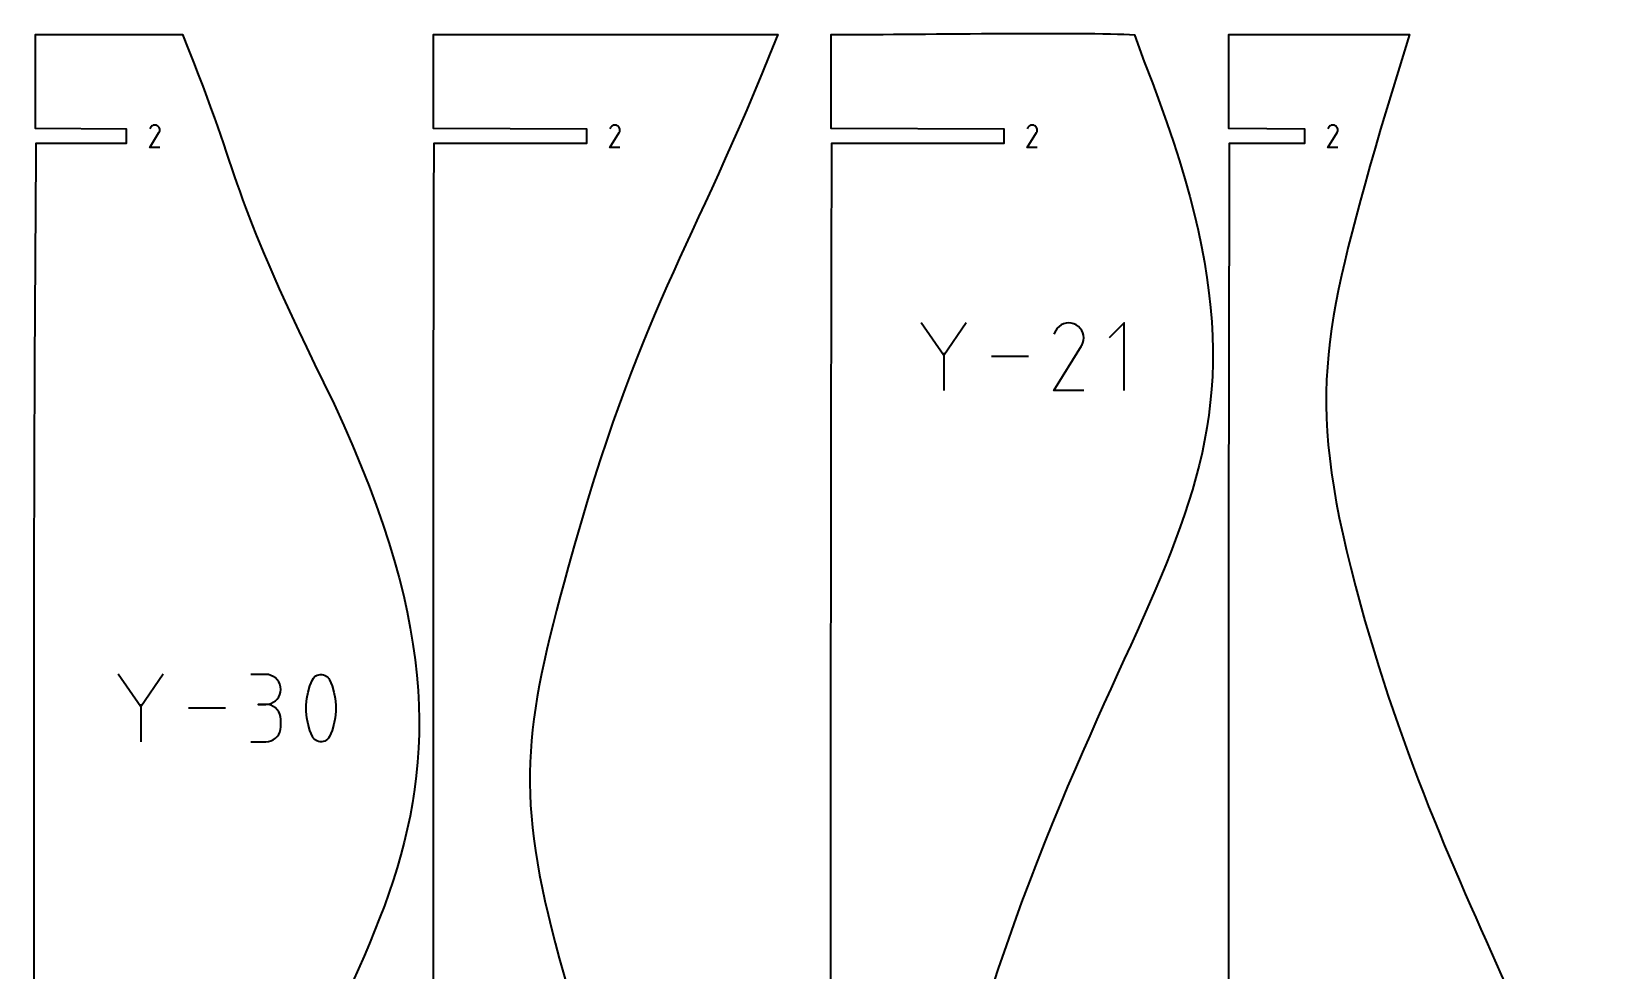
# Model space of a CAD drawing. Header units: centimetres. Extents: x -100 to 52, y -49 to 45.
# Drawn here: x -72.54 to -38.81, y 10.96 to 31.01 of the extents above; entities that cross this region are included whole.
import ezdxf

# ---------------------------------------------------------------- set-up
doc = ezdxf.new("R2010")
doc.units = ezdxf.units.CM
doc.header["$MEASUREMENT"] = 0
doc.layers.add('layer 1', color=7, linetype='Continuous')

msp = doc.modelspace()

# ---------------------------------------------------------------- linework, layer by layer
at = {"layer": 'layer 1', "color": 250, "lineweight": 35}
for points, knots in [([(-69.9425, -6.76241), (-70.58119, -2.71659), (-70.62943, -2.71584), (-69.12439, 2.51971), (-69.12439, 2.51971), (-66.55513, 11.45732), (-61.39239, 13.49036), (-66.30198, 23.51344), (-66.30198, 23.51344), (-68.41591, 27.82908), (-67.9599, 27.61302), (-69.31424, 30.9462), (-69.31424, 30.9462), (-69.31424, 30.9462), (-72.45028, 30.94617), (-72.45028, 30.94617), (-72.45028, 30.94617), (-72.45028, 30.94617), (-72.45034, 28.94051), (-72.45034, 28.94051), (-72.45034, 28.94051), (-72.45034, 28.94051), (-70.50669, 28.92551), (-70.50669, 28.92551), (-70.50669, 28.92551), (-70.50669, 28.92551), (-70.50669, 28.62551), (-70.50669, 28.62551), (-70.50669, 28.62551), (-70.50669, 28.62551), (-72.43534, 28.62551), (-72.43534, 28.62551), (-72.43534, 28.62551), (-72.5362, 16.91075), (-72.45026, 4.90458), (-72.45038, -6.84464), (-72.45038, -6.84464), (-72.45038, -6.84464), (-71.1472, -6.85964), (-71.1472, -6.85964), (-71.1472, -6.85964), (-71.1472, -6.85964), (-71.1472, -7.15964), (-71.1472, -7.15964), (-71.1472, -7.15964), (-71.1472, -7.15964), (-72.43538, -7.15964), (-72.43538, -7.15964), (-72.43538, -7.15964), (-72.43538, -7.15964), (-72.45041, -9.08049), (-72.45041, -9.08049), (-72.45041, -9.08049), (-71.44517, -9.09292), (-70.38774, -9.083), (-69.37693, -9.083), (-69.37693, -9.083), (-69.37693, -9.083), (-69.9425, -6.76241), (-69.9425, -6.76241)], [0, 0, 0, 0, 0.0625, 0.0625, 0.0625, 0.0625, 0.125, 0.125, 0.125, 0.125, 0.1875, 0.1875, 0.1875, 0.1875, 0.25, 0.25, 0.25, 0.25, 0.3125, 0.3125, 0.3125, 0.3125, 0.375, 0.375, 0.375, 0.375, 0.4375, 0.4375, 0.4375, 0.4375, 0.5, 0.5, 0.5, 0.5, 0.5625, 0.5625, 0.5625, 0.5625, 0.625, 0.625, 0.625, 0.625, 0.6875, 0.6875, 0.6875, 0.6875, 0.75, 0.75, 0.75, 0.75, 0.8125, 0.8125, 0.8125, 0.8125, 0.875, 0.875, 0.875, 0.875, 1, 1, 1, 1]), ([(-63.95774, 15.19574), (-63.95774, 15.19574), (-63.95773, -6.84463), (-63.95773, -6.84463), (-63.95773, -6.84463), (-63.95773, -6.84463), (-59.94591, -6.85963), (-59.94591, -6.85963), (-59.94591, -6.85963), (-59.94591, -6.85963), (-59.94591, -7.15963), (-59.94591, -7.15963), (-59.94591, -7.15963), (-59.94591, -7.15963), (-63.94273, -7.15963), (-63.94273, -7.15963), (-63.94273, -7.15963), (-63.94273, -7.15963), (-63.95773, -9.08039), (-63.95773, -9.08039), (-63.95773, -9.08039), (-61.48966, -9.09709), (-58.97167, -9.083), (-56.50744, -9.08299), (-56.50744, -9.08299), (-53.80141, -3.16545), (-58.91586, 2.56335), (-61.27141, 11.22172), (-61.27141, 11.22172), (-62.2241, 14.72355), (-62.03668, 16.09943), (-61.08046, 19.56854), (-61.08046, 19.56854), (-59.54655, 25.13347), (-58.46055, 26.26563), (-56.60731, 30.94624), (-56.60731, 30.94624), (-56.60731, 30.94624), (-63.95776, 30.94617), (-63.95776, 30.94617), (-63.95776, 30.94617), (-63.95776, 30.94617), (-63.95775, 28.94052), (-63.95775, 28.94052), (-63.95775, 28.94052), (-63.95775, 28.94052), (-60.68123, 28.92552), (-60.68123, 28.92552), (-60.68123, 28.92552), (-60.68123, 28.92552), (-60.68123, 28.62552), (-60.68123, 28.62552), (-60.68123, 28.62552), (-60.68123, 28.62552), (-63.94275, 28.62552), (-63.94275, 28.62552), (-63.94275, 28.62552), (-63.95648, 24.14611), (-63.95774, 19.67528), (-63.95774, 15.19574)], [0, 0, 0, 0, 0.0625, 0.0625, 0.0625, 0.0625, 0.125, 0.125, 0.125, 0.125, 0.1875, 0.1875, 0.1875, 0.1875, 0.25, 0.25, 0.25, 0.25, 0.3125, 0.3125, 0.3125, 0.3125, 0.375, 0.375, 0.375, 0.375, 0.4375, 0.4375, 0.4375, 0.4375, 0.5, 0.5, 0.5, 0.5, 0.5625, 0.5625, 0.5625, 0.5625, 0.625, 0.625, 0.625, 0.625, 0.6875, 0.6875, 0.6875, 0.6875, 0.75, 0.75, 0.75, 0.75, 0.8125, 0.8125, 0.8125, 0.8125, 0.875, 0.875, 0.875, 0.875, 1, 1, 1, 1]), ([(-53.88075, -9.08295), (-53.88075, -9.08295), (-49.11167, -9.08296), (-49.11167, -9.08296), (-49.11167, -9.08296), (-51.76056, -4.2077), (-54.37351, 2.19848), (-52.87908, 7.74094), (-52.87908, 7.74094), (-49.46086, 20.41821), (-44.94774, 20.64689), (-48.78201, 30.36614), (-48.78201, 30.36614), (-48.78201, 30.36614), (-48.98658, 30.94226), (-48.98658, 30.94226), (-48.98658, 30.94226), (-50.04113, 31.01157), (-53.83708, 30.9462), (-55.46512, 30.9462), (-55.46512, 30.9462), (-55.46512, 30.9462), (-55.46511, 28.94054), (-55.46511, 28.94054), (-55.46511, 28.94054), (-55.46511, 28.94054), (-51.77117, 28.92554), (-51.77117, 28.92554), (-51.77117, 28.92554), (-51.77117, 28.92554), (-51.77117, 28.62554), (-51.77117, 28.62554), (-51.77117, 28.62554), (-51.77117, 28.62554), (-55.45011, 28.62554), (-55.45011, 28.62554), (-55.45011, 28.62554), (-55.48634, 16.80826), (-55.46509, 4.97452), (-55.46511, -6.84461), (-55.46511, -6.84461), (-55.46511, -6.84461), (-52.76931, -6.85961), (-52.76931, -6.85961), (-52.76931, -6.85961), (-52.76931, -6.85961), (-52.76931, -7.15961), (-52.76931, -7.15961), (-52.76931, -7.15961), (-52.76931, -7.15961), (-55.45011, -7.15961), (-55.45011, -7.15961), (-55.45011, -7.15961), (-55.45011, -7.15961), (-55.46511, -9.08296), (-55.46511, -9.08296), (-55.46511, -9.08296), (-55.46511, -9.08296), (-53.88075, -9.08295), (-53.88075, -9.08295)], [0, 0, 0, 0, 0.0625, 0.0625, 0.0625, 0.0625, 0.125, 0.125, 0.125, 0.125, 0.1875, 0.1875, 0.1875, 0.1875, 0.25, 0.25, 0.25, 0.25, 0.3125, 0.3125, 0.3125, 0.3125, 0.375, 0.375, 0.375, 0.375, 0.4375, 0.4375, 0.4375, 0.4375, 0.5, 0.5, 0.5, 0.5, 0.5625, 0.5625, 0.5625, 0.5625, 0.625, 0.625, 0.625, 0.625, 0.6875, 0.6875, 0.6875, 0.6875, 0.75, 0.75, 0.75, 0.75, 0.8125, 0.8125, 0.8125, 0.8125, 0.875, 0.875, 0.875, 0.875, 1, 1, 1, 1]), ([(-46.97251, -1.87547), (-46.97251, -1.87547), (-46.97252, -6.84463), (-46.97252, -6.84463), (-46.97252, -6.84463), (-46.97252, -6.84463), (-44.53798, -6.85963), (-44.53798, -6.85963), (-44.53798, -6.85963), (-44.53798, -6.85963), (-44.53798, -7.15963), (-44.53798, -7.15963), (-44.53798, -7.15963), (-44.53798, -7.15963), (-46.95752, -7.15963), (-46.95752, -7.15963), (-46.95752, -7.15963), (-46.95752, -7.15963), (-46.97252, -9.08298), (-46.97252, -9.08298), (-46.97252, -9.08298), (-46.97252, -9.08298), (-43.03376, -9.08299), (-43.03376, -9.08299), (-43.03376, -9.08299), (-41.50969, -5.57679), (-38.80731, -0.51313), (-38.80737, 2.75149), (-38.80737, 2.75149), (-38.80747, 7.771), (-42.17195, 11.51966), (-44.16392, 18.76346), (-44.16392, 18.76346), (-45.37225, 23.15757), (-44.98415, 24.53497), (-43.73937, 28.92378), (-43.73937, 28.92378), (-43.73937, 28.92378), (-43.11611, 30.94623), (-43.11611, 30.94623), (-43.11611, 30.94623), (-43.11611, 30.94623), (-46.97253, 30.94619), (-46.97253, 30.94619), (-46.97253, 30.94619), (-46.97253, 30.94619), (-46.97252, 28.94053), (-46.97252, 28.94053), (-46.97252, 28.94053), (-46.97252, 28.94053), (-45.3558, 28.92553), (-45.3558, 28.92553), (-45.3558, 28.92553), (-45.3558, 28.92553), (-45.3558, 28.62553), (-45.3558, 28.62553), (-45.3558, 28.62553), (-45.3558, 28.62553), (-46.95752, 28.62553), (-46.95752, 28.62553), (-46.95752, 28.62553), (-46.9887, 18.46205), (-46.97251, 8.289), (-46.97251, -1.87547)], [0, 0, 0, 0, 0.05882353, 0.05882353, 0.05882353, 0.05882353, 0.11764706, 0.11764706, 0.11764706, 0.11764706, 0.17647059, 0.17647059, 0.17647059, 0.17647059, 0.23529412, 0.23529412, 0.23529412, 0.23529412, 0.29411765, 0.29411765, 0.29411765, 0.29411765, 0.35294118, 0.35294118, 0.35294118, 0.35294118, 0.41176471, 0.41176471, 0.41176471, 0.41176471, 0.47058824, 0.47058824, 0.47058824, 0.47058824, 0.52941176, 0.52941176, 0.52941176, 0.52941176, 0.58823529, 0.58823529, 0.58823529, 0.58823529, 0.64705882, 0.64705882, 0.64705882, 0.64705882, 0.70588235, 0.70588235, 0.70588235, 0.70588235, 0.76470588, 0.76470588, 0.76470588, 0.76470588, 0.82352941, 0.82352941, 0.82352941, 0.82352941, 0.88235294, 0.88235294, 0.88235294, 0.88235294, 1, 1, 1, 1]), ([(-69.80016, 28.53551), (-69.80016, 28.53551), (-70.01334, 28.53551), (-70.01334, 28.53551), (-70.01334, 28.53551), (-70.01334, 28.53551), (-69.81636, 28.85263), (-69.81636, 28.85263), (-69.81636, 28.85263), (-69.81636, 28.85263), (-69.81612, 28.85292), (-69.81612, 28.85292), (-69.81612, 28.85292), (-69.81612, 28.85292), (-69.8159, 28.85321), (-69.8159, 28.85321), (-69.8159, 28.85321), (-69.8159, 28.85321), (-69.81568, 28.85351), (-69.81568, 28.85351), (-69.81568, 28.85351), (-69.81568, 28.85351), (-69.81547, 28.85382), (-69.81547, 28.85382), (-69.81547, 28.85382), (-69.81547, 28.85382), (-69.81526, 28.85414), (-69.81526, 28.85414), (-69.81526, 28.85414), (-69.81526, 28.85414), (-69.81506, 28.85446), (-69.81506, 28.85446), (-69.81506, 28.85446), (-69.81506, 28.85446), (-69.81486, 28.85481), (-69.81486, 28.85481), (-69.81486, 28.85481), (-69.81486, 28.85481), (-69.81466, 28.85517), (-69.81466, 28.85517), (-69.81466, 28.85517), (-69.81466, 28.85517), (-69.81446, 28.85555), (-69.81446, 28.85555), (-69.81446, 28.85555), (-69.81446, 28.85555), (-69.80633, 28.87301), (-69.80633, 28.87301), (-69.80633, 28.87301), (-69.80633, 28.87301), (-69.80158, 28.89111), (-69.80158, 28.89111), (-69.80158, 28.89111), (-69.80158, 28.89111), (-69.80009, 28.90945), (-69.80009, 28.90945), (-69.80009, 28.90945), (-69.80009, 28.90945), (-69.80175, 28.9276), (-69.80175, 28.9276), (-69.80175, 28.9276), (-69.80175, 28.9276), (-69.80645, 28.94516), (-69.80645, 28.94516), (-69.80645, 28.94516), (-69.80645, 28.94516), (-69.81406, 28.96173), (-69.81406, 28.96173), (-69.81406, 28.96173), (-69.81406, 28.96173), (-69.82447, 28.97689), (-69.82447, 28.97689), (-69.82447, 28.97689), (-69.82447, 28.97689), (-69.83757, 28.99024), (-69.83757, 28.99024), (-69.83757, 28.99024), (-69.83757, 28.99024), (-69.85323, 29.00136), (-69.85323, 29.00136), (-69.85323, 29.00136), (-69.85323, 29.00136), (-69.87074, 29.00938), (-69.87074, 29.00938), (-69.87074, 29.00938), (-69.87074, 29.00938), (-69.88887, 29.01406), (-69.88887, 29.01406), (-69.88887, 29.01406), (-69.88887, 29.01406), (-69.90722, 29.0155), (-69.90722, 29.0155), (-69.90722, 29.0155), (-69.90722, 29.0155), (-69.92537, 29.01382), (-69.92537, 29.01382), (-69.92537, 29.01382), (-69.92537, 29.01382), (-69.94292, 29.00911), (-69.94292, 29.00911), (-69.94292, 29.00911), (-69.94292, 29.00911), (-69.95947, 29.00148), (-69.95947, 29.00148), (-69.95947, 29.00148), (-69.95947, 29.00148), (-69.97461, 28.99104), (-69.97461, 28.99104), (-69.97461, 28.99104), (-69.97461, 28.99104), (-69.98794, 28.97789), (-69.98794, 28.97789), (-69.98794, 28.97789), (-69.98794, 28.97789), (-69.99904, 28.96214), (-69.99904, 28.96214), (-69.99904, 28.96214), (-69.99904, 28.96214), (-70.01304, 28.93529), (-70.01304, 28.93529)], [0, 0, 0, 0, 0.03225806, 0.03225806, 0.03225806, 0.03225806, 0.06451613, 0.06451613, 0.06451613, 0.06451613, 0.09677419, 0.09677419, 0.09677419, 0.09677419, 0.12903226, 0.12903226, 0.12903226, 0.12903226, 0.16129032, 0.16129032, 0.16129032, 0.16129032, 0.19354839, 0.19354839, 0.19354839, 0.19354839, 0.22580645, 0.22580645, 0.22580645, 0.22580645, 0.25806452, 0.25806452, 0.25806452, 0.25806452, 0.29032258, 0.29032258, 0.29032258, 0.29032258, 0.32258065, 0.32258065, 0.32258065, 0.32258065, 0.35483871, 0.35483871, 0.35483871, 0.35483871, 0.38709677, 0.38709677, 0.38709677, 0.38709677, 0.41935484, 0.41935484, 0.41935484, 0.41935484, 0.4516129, 0.4516129, 0.4516129, 0.4516129, 0.48387097, 0.48387097, 0.48387097, 0.48387097, 0.51612903, 0.51612903, 0.51612903, 0.51612903, 0.5483871, 0.5483871, 0.5483871, 0.5483871, 0.58064516, 0.58064516, 0.58064516, 0.58064516, 0.61290323, 0.61290323, 0.61290323, 0.61290323, 0.64516129, 0.64516129, 0.64516129, 0.64516129, 0.67741935, 0.67741935, 0.67741935, 0.67741935, 0.70967742, 0.70967742, 0.70967742, 0.70967742, 0.74193548, 0.74193548, 0.74193548, 0.74193548, 0.77419355, 0.77419355, 0.77419355, 0.77419355, 0.80645161, 0.80645161, 0.80645161, 0.80645161, 0.83870968, 0.83870968, 0.83870968, 0.83870968, 0.87096774, 0.87096774, 0.87096774, 0.87096774, 0.90322581, 0.90322581, 0.90322581, 0.90322581, 0.93548387, 0.93548387, 0.93548387, 0.93548387, 1, 1, 1, 1]), ([(-59.9747, 28.53552), (-59.9747, 28.53552), (-60.18788, 28.53552), (-60.18788, 28.53552), (-60.18788, 28.53552), (-60.18788, 28.53552), (-59.9909, 28.85264), (-59.9909, 28.85264), (-59.9909, 28.85264), (-59.9909, 28.85264), (-59.99066, 28.85293), (-59.99066, 28.85293), (-59.99066, 28.85293), (-59.99066, 28.85293), (-59.99044, 28.85323), (-59.99044, 28.85323), (-59.99044, 28.85323), (-59.99044, 28.85323), (-59.99022, 28.85352), (-59.99022, 28.85352), (-59.99022, 28.85352), (-59.99022, 28.85352), (-59.99001, 28.85383), (-59.99001, 28.85383), (-59.99001, 28.85383), (-59.99001, 28.85383), (-59.9898, 28.85415), (-59.9898, 28.85415), (-59.9898, 28.85415), (-59.9898, 28.85415), (-59.9896, 28.85448), (-59.9896, 28.85448), (-59.9896, 28.85448), (-59.9896, 28.85448), (-59.9894, 28.85482), (-59.9894, 28.85482), (-59.9894, 28.85482), (-59.9894, 28.85482), (-59.9892, 28.85518), (-59.9892, 28.85518), (-59.9892, 28.85518), (-59.9892, 28.85518), (-59.989, 28.85556), (-59.989, 28.85556), (-59.989, 28.85556), (-59.989, 28.85556), (-59.98087, 28.87302), (-59.98087, 28.87302), (-59.98087, 28.87302), (-59.98087, 28.87302), (-59.97612, 28.89113), (-59.97612, 28.89113), (-59.97612, 28.89113), (-59.97612, 28.89113), (-59.97463, 28.90946), (-59.97463, 28.90946), (-59.97463, 28.90946), (-59.97463, 28.90946), (-59.9763, 28.92761), (-59.9763, 28.92761), (-59.9763, 28.92761), (-59.9763, 28.92761), (-59.98099, 28.94518), (-59.98099, 28.94518), (-59.98099, 28.94518), (-59.98099, 28.94518), (-59.9886, 28.96174), (-59.9886, 28.96174), (-59.9886, 28.96174), (-59.9886, 28.96174), (-59.99902, 28.9769), (-59.99902, 28.9769), (-59.99902, 28.9769), (-59.99902, 28.9769), (-60.01211, 28.99025), (-60.01211, 28.99025), (-60.01211, 28.99025), (-60.01211, 28.99025), (-60.02777, 29.00137), (-60.02777, 29.00137), (-60.02777, 29.00137), (-60.02777, 29.00137), (-60.04529, 29.00939), (-60.04529, 29.00939), (-60.04529, 29.00939), (-60.04529, 29.00939), (-60.06342, 29.01407), (-60.06342, 29.01407), (-60.06342, 29.01407), (-60.06342, 29.01407), (-60.08176, 29.01551), (-60.08176, 29.01551), (-60.08176, 29.01551), (-60.08176, 29.01551), (-60.09991, 29.01383), (-60.09991, 29.01383), (-60.09991, 29.01383), (-60.09991, 29.01383), (-60.11746, 29.00912), (-60.11746, 29.00912), (-60.11746, 29.00912), (-60.11746, 29.00912), (-60.13401, 29.00149), (-60.13401, 29.00149), (-60.13401, 29.00149), (-60.13401, 29.00149), (-60.14915, 28.99105), (-60.14915, 28.99105), (-60.14915, 28.99105), (-60.14915, 28.99105), (-60.16248, 28.9779), (-60.16248, 28.9779), (-60.16248, 28.9779), (-60.16248, 28.9779), (-60.17359, 28.96215), (-60.17359, 28.96215), (-60.17359, 28.96215), (-60.17359, 28.96215), (-60.18758, 28.9353), (-60.18758, 28.9353)], [0, 0, 0, 0, 0.03225806, 0.03225806, 0.03225806, 0.03225806, 0.06451613, 0.06451613, 0.06451613, 0.06451613, 0.09677419, 0.09677419, 0.09677419, 0.09677419, 0.12903226, 0.12903226, 0.12903226, 0.12903226, 0.16129032, 0.16129032, 0.16129032, 0.16129032, 0.19354839, 0.19354839, 0.19354839, 0.19354839, 0.22580645, 0.22580645, 0.22580645, 0.22580645, 0.25806452, 0.25806452, 0.25806452, 0.25806452, 0.29032258, 0.29032258, 0.29032258, 0.29032258, 0.32258065, 0.32258065, 0.32258065, 0.32258065, 0.35483871, 0.35483871, 0.35483871, 0.35483871, 0.38709677, 0.38709677, 0.38709677, 0.38709677, 0.41935484, 0.41935484, 0.41935484, 0.41935484, 0.4516129, 0.4516129, 0.4516129, 0.4516129, 0.48387097, 0.48387097, 0.48387097, 0.48387097, 0.51612903, 0.51612903, 0.51612903, 0.51612903, 0.5483871, 0.5483871, 0.5483871, 0.5483871, 0.58064516, 0.58064516, 0.58064516, 0.58064516, 0.61290323, 0.61290323, 0.61290323, 0.61290323, 0.64516129, 0.64516129, 0.64516129, 0.64516129, 0.67741935, 0.67741935, 0.67741935, 0.67741935, 0.70967742, 0.70967742, 0.70967742, 0.70967742, 0.74193548, 0.74193548, 0.74193548, 0.74193548, 0.77419355, 0.77419355, 0.77419355, 0.77419355, 0.80645161, 0.80645161, 0.80645161, 0.80645161, 0.83870968, 0.83870968, 0.83870968, 0.83870968, 0.87096774, 0.87096774, 0.87096774, 0.87096774, 0.90322581, 0.90322581, 0.90322581, 0.90322581, 0.93548387, 0.93548387, 0.93548387, 0.93548387, 1, 1, 1, 1]), ([(-51.06464, 28.53554), (-51.06464, 28.53554), (-51.27782, 28.53554), (-51.27782, 28.53554), (-51.27782, 28.53554), (-51.27782, 28.53554), (-51.08084, 28.85266), (-51.08084, 28.85266), (-51.08084, 28.85266), (-51.08084, 28.85266), (-51.0806, 28.85295), (-51.0806, 28.85295), (-51.0806, 28.85295), (-51.0806, 28.85295), (-51.08038, 28.85325), (-51.08038, 28.85325), (-51.08038, 28.85325), (-51.08038, 28.85325), (-51.08016, 28.85355), (-51.08016, 28.85355), (-51.08016, 28.85355), (-51.08016, 28.85355), (-51.07995, 28.85385), (-51.07995, 28.85385), (-51.07995, 28.85385), (-51.07995, 28.85385), (-51.07974, 28.85417), (-51.07974, 28.85417), (-51.07974, 28.85417), (-51.07974, 28.85417), (-51.07954, 28.8545), (-51.07954, 28.8545), (-51.07954, 28.8545), (-51.07954, 28.8545), (-51.07934, 28.85484), (-51.07934, 28.85484), (-51.07934, 28.85484), (-51.07934, 28.85484), (-51.07914, 28.8552), (-51.07914, 28.8552), (-51.07914, 28.8552), (-51.07914, 28.8552), (-51.07894, 28.85558), (-51.07894, 28.85558), (-51.07894, 28.85558), (-51.07894, 28.85558), (-51.07081, 28.87304), (-51.07081, 28.87304), (-51.07081, 28.87304), (-51.07081, 28.87304), (-51.06606, 28.89115), (-51.06606, 28.89115), (-51.06606, 28.89115), (-51.06606, 28.89115), (-51.06457, 28.90948), (-51.06457, 28.90948), (-51.06457, 28.90948), (-51.06457, 28.90948), (-51.06623, 28.92763), (-51.06623, 28.92763), (-51.06623, 28.92763), (-51.06623, 28.92763), (-51.07093, 28.9452), (-51.07093, 28.9452), (-51.07093, 28.9452), (-51.07093, 28.9452), (-51.07854, 28.96176), (-51.07854, 28.96176), (-51.07854, 28.96176), (-51.07854, 28.96176), (-51.08895, 28.97693), (-51.08895, 28.97693), (-51.08895, 28.97693), (-51.08895, 28.97693), (-51.10205, 28.99027), (-51.10205, 28.99027), (-51.10205, 28.99027), (-51.10205, 28.99027), (-51.11771, 29.00139), (-51.11771, 29.00139), (-51.11771, 29.00139), (-51.11771, 29.00139), (-51.13522, 29.00941), (-51.13522, 29.00941), (-51.13522, 29.00941), (-51.13522, 29.00941), (-51.15335, 29.01409), (-51.15335, 29.01409), (-51.15335, 29.01409), (-51.15335, 29.01409), (-51.1717, 29.01553), (-51.1717, 29.01553), (-51.1717, 29.01553), (-51.1717, 29.01553), (-51.18985, 29.01385), (-51.18985, 29.01385), (-51.18985, 29.01385), (-51.18985, 29.01385), (-51.2074, 29.00914), (-51.2074, 29.00914), (-51.2074, 29.00914), (-51.2074, 29.00914), (-51.22395, 29.00151), (-51.22395, 29.00151), (-51.22395, 29.00151), (-51.22395, 29.00151), (-51.23909, 28.99107), (-51.23909, 28.99107), (-51.23909, 28.99107), (-51.23909, 28.99107), (-51.25242, 28.97792), (-51.25242, 28.97792), (-51.25242, 28.97792), (-51.25242, 28.97792), (-51.26352, 28.96217), (-51.26352, 28.96217), (-51.26352, 28.96217), (-51.26352, 28.96217), (-51.27752, 28.93532), (-51.27752, 28.93532)], [0, 0, 0, 0, 0.03225806, 0.03225806, 0.03225806, 0.03225806, 0.06451613, 0.06451613, 0.06451613, 0.06451613, 0.09677419, 0.09677419, 0.09677419, 0.09677419, 0.12903226, 0.12903226, 0.12903226, 0.12903226, 0.16129032, 0.16129032, 0.16129032, 0.16129032, 0.19354839, 0.19354839, 0.19354839, 0.19354839, 0.22580645, 0.22580645, 0.22580645, 0.22580645, 0.25806452, 0.25806452, 0.25806452, 0.25806452, 0.29032258, 0.29032258, 0.29032258, 0.29032258, 0.32258065, 0.32258065, 0.32258065, 0.32258065, 0.35483871, 0.35483871, 0.35483871, 0.35483871, 0.38709677, 0.38709677, 0.38709677, 0.38709677, 0.41935484, 0.41935484, 0.41935484, 0.41935484, 0.4516129, 0.4516129, 0.4516129, 0.4516129, 0.48387097, 0.48387097, 0.48387097, 0.48387097, 0.51612903, 0.51612903, 0.51612903, 0.51612903, 0.5483871, 0.5483871, 0.5483871, 0.5483871, 0.58064516, 0.58064516, 0.58064516, 0.58064516, 0.61290323, 0.61290323, 0.61290323, 0.61290323, 0.64516129, 0.64516129, 0.64516129, 0.64516129, 0.67741935, 0.67741935, 0.67741935, 0.67741935, 0.70967742, 0.70967742, 0.70967742, 0.70967742, 0.74193548, 0.74193548, 0.74193548, 0.74193548, 0.77419355, 0.77419355, 0.77419355, 0.77419355, 0.80645161, 0.80645161, 0.80645161, 0.80645161, 0.83870968, 0.83870968, 0.83870968, 0.83870968, 0.87096774, 0.87096774, 0.87096774, 0.87096774, 0.90322581, 0.90322581, 0.90322581, 0.90322581, 0.93548387, 0.93548387, 0.93548387, 0.93548387, 1, 1, 1, 1]), ([(-44.64927, 28.53553), (-44.64927, 28.53553), (-44.86245, 28.53553), (-44.86245, 28.53553), (-44.86245, 28.53553), (-44.86245, 28.53553), (-44.66546, 28.85265), (-44.66546, 28.85265), (-44.66546, 28.85265), (-44.66546, 28.85265), (-44.66523, 28.85294), (-44.66523, 28.85294), (-44.66523, 28.85294), (-44.66523, 28.85294), (-44.665, 28.85323), (-44.665, 28.85323), (-44.665, 28.85323), (-44.665, 28.85323), (-44.66478, 28.85353), (-44.66478, 28.85353), (-44.66478, 28.85353), (-44.66478, 28.85353), (-44.66457, 28.85384), (-44.66457, 28.85384), (-44.66457, 28.85384), (-44.66457, 28.85384), (-44.66437, 28.85415), (-44.66437, 28.85415), (-44.66437, 28.85415), (-44.66437, 28.85415), (-44.66417, 28.85448), (-44.66417, 28.85448), (-44.66417, 28.85448), (-44.66417, 28.85448), (-44.66397, 28.85482), (-44.66397, 28.85482), (-44.66397, 28.85482), (-44.66397, 28.85482), (-44.66377, 28.85518), (-44.66377, 28.85518), (-44.66377, 28.85518), (-44.66377, 28.85518), (-44.66357, 28.85557), (-44.66357, 28.85557), (-44.66357, 28.85557), (-44.66357, 28.85557), (-44.65543, 28.87303), (-44.65543, 28.87303), (-44.65543, 28.87303), (-44.65543, 28.87303), (-44.65068, 28.89113), (-44.65068, 28.89113), (-44.65068, 28.89113), (-44.65068, 28.89113), (-44.6492, 28.90946), (-44.6492, 28.90946), (-44.6492, 28.90946), (-44.6492, 28.90946), (-44.65086, 28.92762), (-44.65086, 28.92762), (-44.65086, 28.92762), (-44.65086, 28.92762), (-44.65556, 28.94518), (-44.65556, 28.94518), (-44.65556, 28.94518), (-44.65556, 28.94518), (-44.66317, 28.96175), (-44.66317, 28.96175), (-44.66317, 28.96175), (-44.66317, 28.96175), (-44.67358, 28.97691), (-44.67358, 28.97691), (-44.67358, 28.97691), (-44.67358, 28.97691), (-44.68668, 28.99026), (-44.68668, 28.99026), (-44.68668, 28.99026), (-44.68668, 28.99026), (-44.70234, 29.00138), (-44.70234, 29.00138), (-44.70234, 29.00138), (-44.70234, 29.00138), (-44.71985, 29.0094), (-44.71985, 29.0094), (-44.71985, 29.0094), (-44.71985, 29.0094), (-44.73798, 29.01407), (-44.73798, 29.01407), (-44.73798, 29.01407), (-44.73798, 29.01407), (-44.75632, 29.01552), (-44.75632, 29.01552), (-44.75632, 29.01552), (-44.75632, 29.01552), (-44.77447, 29.01383), (-44.77447, 29.01383), (-44.77447, 29.01383), (-44.77447, 29.01383), (-44.79203, 29.00912), (-44.79203, 29.00912), (-44.79203, 29.00912), (-44.79203, 29.00912), (-44.80857, 29.0015), (-44.80857, 29.0015), (-44.80857, 29.0015), (-44.80857, 29.0015), (-44.82372, 28.99106), (-44.82372, 28.99106), (-44.82372, 28.99106), (-44.82372, 28.99106), (-44.83704, 28.97791), (-44.83704, 28.97791), (-44.83704, 28.97791), (-44.83704, 28.97791), (-44.84815, 28.96216), (-44.84815, 28.96216), (-44.84815, 28.96216), (-44.84815, 28.96216), (-44.86215, 28.9353), (-44.86215, 28.9353)], [0, 0, 0, 0, 0.03225806, 0.03225806, 0.03225806, 0.03225806, 0.06451613, 0.06451613, 0.06451613, 0.06451613, 0.09677419, 0.09677419, 0.09677419, 0.09677419, 0.12903226, 0.12903226, 0.12903226, 0.12903226, 0.16129032, 0.16129032, 0.16129032, 0.16129032, 0.19354839, 0.19354839, 0.19354839, 0.19354839, 0.22580645, 0.22580645, 0.22580645, 0.22580645, 0.25806452, 0.25806452, 0.25806452, 0.25806452, 0.29032258, 0.29032258, 0.29032258, 0.29032258, 0.32258065, 0.32258065, 0.32258065, 0.32258065, 0.35483871, 0.35483871, 0.35483871, 0.35483871, 0.38709677, 0.38709677, 0.38709677, 0.38709677, 0.41935484, 0.41935484, 0.41935484, 0.41935484, 0.4516129, 0.4516129, 0.4516129, 0.4516129, 0.48387097, 0.48387097, 0.48387097, 0.48387097, 0.51612903, 0.51612903, 0.51612903, 0.51612903, 0.5483871, 0.5483871, 0.5483871, 0.5483871, 0.58064516, 0.58064516, 0.58064516, 0.58064516, 0.61290323, 0.61290323, 0.61290323, 0.61290323, 0.64516129, 0.64516129, 0.64516129, 0.64516129, 0.67741935, 0.67741935, 0.67741935, 0.67741935, 0.70967742, 0.70967742, 0.70967742, 0.70967742, 0.74193548, 0.74193548, 0.74193548, 0.74193548, 0.77419355, 0.77419355, 0.77419355, 0.77419355, 0.80645161, 0.80645161, 0.80645161, 0.80645161, 0.83870968, 0.83870968, 0.83870968, 0.83870968, 0.87096774, 0.87096774, 0.87096774, 0.87096774, 0.90322581, 0.90322581, 0.90322581, 0.90322581, 0.93548387, 0.93548387, 0.93548387, 0.93548387, 1, 1, 1, 1]), ([(-52.58231, 24.78818), (-52.58231, 24.78818), (-53.06295, 24.09298), (-53.06295, 24.09298), (-53.06295, 24.09298), (-53.06295, 24.09298), (-53.54368, 24.78818), (-53.54368, 24.78818)], [0, 0, 0, 0, 0.33333333, 0.33333333, 0.33333333, 0.33333333, 1, 1, 1, 1]), ([(-50.07317, 23.34693), (-50.07317, 23.34693), (-50.71324, 23.34693), (-50.71324, 23.34693), (-50.71324, 23.34693), (-50.71324, 23.34693), (-50.1218, 24.29908), (-50.1218, 24.29908), (-50.1218, 24.29908), (-50.1218, 24.29908), (-50.12109, 24.29996), (-50.12109, 24.29996), (-50.12109, 24.29996), (-50.12109, 24.29996), (-50.12041, 24.30084), (-50.12041, 24.30084), (-50.12041, 24.30084), (-50.12041, 24.30084), (-50.11976, 24.30173), (-50.11976, 24.30173), (-50.11976, 24.30173), (-50.11976, 24.30173), (-50.11912, 24.30265), (-50.11912, 24.30265), (-50.11912, 24.30265), (-50.11912, 24.30265), (-50.11851, 24.3036), (-50.11851, 24.3036), (-50.11851, 24.3036), (-50.11851, 24.3036), (-50.1179, 24.30459), (-50.1179, 24.30459), (-50.1179, 24.30459), (-50.1179, 24.30459), (-50.1173, 24.30562), (-50.1173, 24.30562), (-50.1173, 24.30562), (-50.1173, 24.30562), (-50.1167, 24.3067), (-50.1167, 24.3067), (-50.1167, 24.3067), (-50.1167, 24.3067), (-50.1161, 24.30785), (-50.1161, 24.30785), (-50.1161, 24.30785), (-50.1161, 24.30785), (-50.09168, 24.36028), (-50.09168, 24.36028), (-50.09168, 24.36028), (-50.09168, 24.36028), (-50.07742, 24.41463), (-50.07742, 24.41463), (-50.07742, 24.41463), (-50.07742, 24.41463), (-50.07295, 24.46967), (-50.07295, 24.46967), (-50.07295, 24.46967), (-50.07295, 24.46967), (-50.07795, 24.52418), (-50.07795, 24.52418), (-50.07795, 24.52418), (-50.07795, 24.52418), (-50.09205, 24.57692), (-50.09205, 24.57692), (-50.09205, 24.57692), (-50.09205, 24.57692), (-50.1149, 24.62666), (-50.1149, 24.62666), (-50.1149, 24.62666), (-50.1149, 24.62666), (-50.14617, 24.67218), (-50.14617, 24.67218), (-50.14617, 24.67218), (-50.14617, 24.67218), (-50.18549, 24.71225), (-50.18549, 24.71225), (-50.18549, 24.71225), (-50.18549, 24.71225), (-50.23251, 24.74565), (-50.23251, 24.74565), (-50.23251, 24.74565), (-50.23251, 24.74565), (-50.28509, 24.76972), (-50.28509, 24.76972), (-50.28509, 24.76972), (-50.28509, 24.76972), (-50.33953, 24.78377), (-50.33953, 24.78377), (-50.33953, 24.78377), (-50.33953, 24.78377), (-50.3946, 24.7881), (-50.3946, 24.7881), (-50.3946, 24.7881), (-50.3946, 24.7881), (-50.4491, 24.78304), (-50.4491, 24.78304), (-50.4491, 24.78304), (-50.4491, 24.78304), (-50.5018, 24.7689), (-50.5018, 24.7689), (-50.5018, 24.7689), (-50.5018, 24.7689), (-50.55149, 24.746), (-50.55149, 24.746), (-50.55149, 24.746), (-50.55149, 24.746), (-50.59695, 24.71465), (-50.59695, 24.71465), (-50.59695, 24.71465), (-50.59695, 24.71465), (-50.63696, 24.67517), (-50.63696, 24.67517), (-50.63696, 24.67517), (-50.63696, 24.67517), (-50.67031, 24.62788), (-50.67031, 24.62788), (-50.67031, 24.62788), (-50.67031, 24.62788), (-50.71234, 24.54726), (-50.71234, 24.54726)], [0, 0, 0, 0, 0.03225806, 0.03225806, 0.03225806, 0.03225806, 0.06451613, 0.06451613, 0.06451613, 0.06451613, 0.09677419, 0.09677419, 0.09677419, 0.09677419, 0.12903226, 0.12903226, 0.12903226, 0.12903226, 0.16129032, 0.16129032, 0.16129032, 0.16129032, 0.19354839, 0.19354839, 0.19354839, 0.19354839, 0.22580645, 0.22580645, 0.22580645, 0.22580645, 0.25806452, 0.25806452, 0.25806452, 0.25806452, 0.29032258, 0.29032258, 0.29032258, 0.29032258, 0.32258065, 0.32258065, 0.32258065, 0.32258065, 0.35483871, 0.35483871, 0.35483871, 0.35483871, 0.38709677, 0.38709677, 0.38709677, 0.38709677, 0.41935484, 0.41935484, 0.41935484, 0.41935484, 0.4516129, 0.4516129, 0.4516129, 0.4516129, 0.48387097, 0.48387097, 0.48387097, 0.48387097, 0.51612903, 0.51612903, 0.51612903, 0.51612903, 0.5483871, 0.5483871, 0.5483871, 0.5483871, 0.58064516, 0.58064516, 0.58064516, 0.58064516, 0.61290323, 0.61290323, 0.61290323, 0.61290323, 0.64516129, 0.64516129, 0.64516129, 0.64516129, 0.67741935, 0.67741935, 0.67741935, 0.67741935, 0.70967742, 0.70967742, 0.70967742, 0.70967742, 0.74193548, 0.74193548, 0.74193548, 0.74193548, 0.77419355, 0.77419355, 0.77419355, 0.77419355, 0.80645161, 0.80645161, 0.80645161, 0.80645161, 0.83870968, 0.83870968, 0.83870968, 0.83870968, 0.87096774, 0.87096774, 0.87096774, 0.87096774, 0.90322581, 0.90322581, 0.90322581, 0.90322581, 0.93548387, 0.93548387, 0.93548387, 0.93548387, 1, 1, 1, 1]), ([(-49.21217, 23.34694), (-49.21217, 23.34694), (-49.21217, 24.78814), (-49.21217, 24.78814), (-49.21217, 24.78814), (-49.21217, 24.78814), (-49.53257, 24.46765), (-49.53257, 24.46765)], [0, 0, 0, 0, 0.33333333, 0.33333333, 0.33333333, 0.33333333, 1, 1, 1, 1]), ([(-69.72571, 17.28191), (-69.72571, 17.28191), (-70.20635, 16.58671), (-70.20635, 16.58671), (-70.20635, 16.58671), (-70.20635, 16.58671), (-70.68708, 17.28191), (-70.68708, 17.28191)], [0, 0, 0, 0, 0.33333333, 0.33333333, 0.33333333, 0.33333333, 1, 1, 1, 1]), ([(-67.85675, 15.84071), (-67.85675, 15.84071), (-67.53671, 15.84071), (-67.53671, 15.84071), (-67.53671, 15.84071), (-67.53671, 15.84071), (-67.47916, 15.84587), (-67.47916, 15.84587), (-67.47916, 15.84587), (-67.47916, 15.84587), (-67.42499, 15.86076), (-67.42499, 15.86076), (-67.42499, 15.86076), (-67.42499, 15.86076), (-67.37513, 15.88444), (-67.37513, 15.88444), (-67.37513, 15.88444), (-67.37513, 15.88444), (-67.33047, 15.91602), (-67.33047, 15.91602), (-67.33047, 15.91602), (-67.33047, 15.91602), (-67.29191, 15.95457), (-67.29191, 15.95457), (-67.29191, 15.95457), (-67.29191, 15.95457), (-67.26035, 15.99919), (-67.26035, 15.99919), (-67.26035, 15.99919), (-67.26035, 15.99919), (-67.23669, 16.04896), (-67.23669, 16.04896), (-67.23669, 16.04896), (-67.23669, 16.04896), (-67.22183, 16.10297), (-67.22183, 16.10297), (-67.22183, 16.10297), (-67.22183, 16.10297), (-67.21668, 16.16029), (-67.21668, 16.16029), (-67.21668, 16.16029), (-67.21668, 16.16029), (-67.21668, 16.32054), (-67.21668, 16.32054), (-67.21668, 16.32054), (-67.21668, 16.32054), (-67.22183, 16.37784), (-67.22183, 16.37784), (-67.22183, 16.37784), (-67.22183, 16.37784), (-67.23669, 16.43184), (-67.23669, 16.43184), (-67.23669, 16.43184), (-67.23669, 16.43184), (-67.26035, 16.4816), (-67.26035, 16.4816), (-67.26035, 16.4816), (-67.26035, 16.4816), (-67.29191, 16.52622), (-67.29191, 16.52622), (-67.29191, 16.52622), (-67.29191, 16.52622), (-67.33047, 16.56478), (-67.33047, 16.56478), (-67.33047, 16.56478), (-67.33047, 16.56478), (-67.37513, 16.59637), (-67.37513, 16.59637), (-67.37513, 16.59637), (-67.37513, 16.59637), (-67.42499, 16.62007), (-67.42499, 16.62007), (-67.42499, 16.62007), (-67.42499, 16.62007), (-67.47916, 16.63495), (-67.47916, 16.63495), (-67.47916, 16.63495), (-67.47916, 16.63495), (-67.53671, 16.64012), (-67.53671, 16.64012), (-67.53671, 16.64012), (-67.53671, 16.64012), (-67.69696, 16.64012), (-67.69696, 16.64012), (-67.69696, 16.64012), (-67.69696, 16.64012), (-67.53671, 16.64012), (-67.53671, 16.64012), (-67.53671, 16.64012), (-67.53671, 16.64012), (-67.47916, 16.64529), (-67.47916, 16.64529), (-67.47916, 16.64529), (-67.47916, 16.64529), (-67.42499, 16.66019), (-67.42499, 16.66019), (-67.42499, 16.66019), (-67.42499, 16.66019), (-67.37513, 16.6839), (-67.37513, 16.6839), (-67.37513, 16.6839), (-67.37513, 16.6839), (-67.33047, 16.71554), (-67.33047, 16.71554), (-67.33047, 16.71554), (-67.33047, 16.71554), (-67.29191, 16.75417), (-67.29191, 16.75417), (-67.29191, 16.75417), (-67.29191, 16.75417), (-67.26035, 16.79891), (-67.26035, 16.79891), (-67.26035, 16.79891), (-67.26035, 16.79891), (-67.23669, 16.84883), (-67.23669, 16.84883), (-67.23669, 16.84883), (-67.23669, 16.84883), (-67.22183, 16.90303), (-67.22183, 16.90303), (-67.22183, 16.90303), (-67.22183, 16.90303), (-67.21668, 16.96061), (-67.21668, 16.96061), (-67.21668, 16.96061), (-67.21668, 16.96061), (-67.22183, 17.01791), (-67.22183, 17.01791), (-67.22183, 17.01791), (-67.22183, 17.01791), (-67.23669, 17.07191), (-67.23669, 17.07191), (-67.23669, 17.07191), (-67.23669, 17.07191), (-67.26035, 17.12167), (-67.26035, 17.12167), (-67.26035, 17.12167), (-67.26035, 17.12167), (-67.29191, 17.16629), (-67.29191, 17.16629), (-67.29191, 17.16629), (-67.29191, 17.16629), (-67.33047, 17.20485), (-67.33047, 17.20485), (-67.33047, 17.20485), (-67.33047, 17.20485), (-67.37513, 17.23644), (-67.37513, 17.23644), (-67.37513, 17.23644), (-67.37513, 17.23644), (-67.42499, 17.26014), (-67.42499, 17.26014), (-67.42499, 17.26014), (-67.42499, 17.26014), (-67.47916, 17.27502), (-67.47916, 17.27502), (-67.47916, 17.27502), (-67.47916, 17.27502), (-67.53671, 17.28019), (-67.53671, 17.28019), (-67.53671, 17.28019), (-67.53671, 17.28019), (-67.85675, 17.28019), (-67.85675, 17.28019)], [0, 0, 0, 0, 0.02380952, 0.02380952, 0.02380952, 0.02380952, 0.04761905, 0.04761905, 0.04761905, 0.04761905, 0.07142857, 0.07142857, 0.07142857, 0.07142857, 0.0952381, 0.0952381, 0.0952381, 0.0952381, 0.11904762, 0.11904762, 0.11904762, 0.11904762, 0.14285714, 0.14285714, 0.14285714, 0.14285714, 0.16666667, 0.16666667, 0.16666667, 0.16666667, 0.19047619, 0.19047619, 0.19047619, 0.19047619, 0.21428571, 0.21428571, 0.21428571, 0.21428571, 0.23809524, 0.23809524, 0.23809524, 0.23809524, 0.26190476, 0.26190476, 0.26190476, 0.26190476, 0.28571429, 0.28571429, 0.28571429, 0.28571429, 0.30952381, 0.30952381, 0.30952381, 0.30952381, 0.33333333, 0.33333333, 0.33333333, 0.33333333, 0.35714286, 0.35714286, 0.35714286, 0.35714286, 0.38095238, 0.38095238, 0.38095238, 0.38095238, 0.4047619, 0.4047619, 0.4047619, 0.4047619, 0.42857143, 0.42857143, 0.42857143, 0.42857143, 0.45238095, 0.45238095, 0.45238095, 0.45238095, 0.47619048, 0.47619048, 0.47619048, 0.47619048, 0.5, 0.5, 0.5, 0.5, 0.52380952, 0.52380952, 0.52380952, 0.52380952, 0.54761905, 0.54761905, 0.54761905, 0.54761905, 0.57142857, 0.57142857, 0.57142857, 0.57142857, 0.5952381, 0.5952381, 0.5952381, 0.5952381, 0.61904762, 0.61904762, 0.61904762, 0.61904762, 0.64285714, 0.64285714, 0.64285714, 0.64285714, 0.66666667, 0.66666667, 0.66666667, 0.66666667, 0.69047619, 0.69047619, 0.69047619, 0.69047619, 0.71428571, 0.71428571, 0.71428571, 0.71428571, 0.73809524, 0.73809524, 0.73809524, 0.73809524, 0.76190476, 0.76190476, 0.76190476, 0.76190476, 0.78571429, 0.78571429, 0.78571429, 0.78571429, 0.80952381, 0.80952381, 0.80952381, 0.80952381, 0.83333333, 0.83333333, 0.83333333, 0.83333333, 0.85714286, 0.85714286, 0.85714286, 0.85714286, 0.88095238, 0.88095238, 0.88095238, 0.88095238, 0.9047619, 0.9047619, 0.9047619, 0.9047619, 0.92857143, 0.92857143, 0.92857143, 0.92857143, 0.95238095, 0.95238095, 0.95238095, 0.95238095, 1, 1, 1, 1]), ([(-66.44474, 15.85968), (-66.44474, 15.85968), (-66.41124, 15.84715), (-66.41124, 15.84715), (-66.41124, 15.84715), (-66.41124, 15.84715), (-66.37689, 15.84093), (-66.37689, 15.84093), (-66.37689, 15.84093), (-66.37689, 15.84093), (-66.34246, 15.84076), (-66.34246, 15.84076), (-66.34246, 15.84076), (-66.34246, 15.84076), (-66.30872, 15.84638), (-66.30872, 15.84638), (-66.30872, 15.84638), (-66.30872, 15.84638), (-66.27646, 15.85754), (-66.27646, 15.85754), (-66.27646, 15.85754), (-66.27646, 15.85754), (-66.24644, 15.87398), (-66.24644, 15.87398), (-66.24644, 15.87398), (-66.24644, 15.87398), (-66.21946, 15.89546), (-66.21946, 15.89546), (-66.21946, 15.89546), (-66.21946, 15.89546), (-66.19627, 15.92172), (-66.19627, 15.92172), (-66.19627, 15.92172), (-66.19627, 15.92172), (-66.17766, 15.9525), (-66.17766, 15.9525), (-66.17766, 15.9525), (-66.17766, 15.9525), (-66.12215, 16.08244), (-66.12215, 16.08244), (-66.12215, 16.08244), (-66.12215, 16.08244), (-66.08052, 16.21614), (-66.08052, 16.21614), (-66.08052, 16.21614), (-66.08052, 16.21614), (-66.05276, 16.35254), (-66.05276, 16.35254), (-66.05276, 16.35254), (-66.05276, 16.35254), (-66.03888, 16.49057), (-66.03888, 16.49057), (-66.03888, 16.49057), (-66.03888, 16.49057), (-66.03888, 16.62916), (-66.03888, 16.62916), (-66.03888, 16.62916), (-66.03888, 16.62916), (-66.05276, 16.76725), (-66.05276, 16.76725), (-66.05276, 16.76725), (-66.05276, 16.76725), (-66.08052, 16.90377), (-66.08052, 16.90377), (-66.08052, 16.90377), (-66.08052, 16.90377), (-66.12215, 17.03765), (-66.12215, 17.03765), (-66.12215, 17.03765), (-66.12215, 17.03765), (-66.17766, 17.16783), (-66.17766, 17.16783), (-66.17766, 17.16783), (-66.17766, 17.16783), (-66.18472, 17.18097), (-66.18472, 17.18097), (-66.18472, 17.18097), (-66.18472, 17.18097), (-66.19273, 17.19353), (-66.19273, 17.19353), (-66.19273, 17.19353), (-66.19273, 17.19353), (-66.20162, 17.20545), (-66.20162, 17.20545), (-66.20162, 17.20545), (-66.20162, 17.20545), (-66.21133, 17.21668), (-66.21133, 17.21668), (-66.21133, 17.21668), (-66.21133, 17.21668), (-66.2218, 17.22713), (-66.2218, 17.22713), (-66.2218, 17.22713), (-66.2218, 17.22713), (-66.23298, 17.23677), (-66.23298, 17.23677), (-66.23298, 17.23677), (-66.23298, 17.23677), (-66.2448, 17.24552), (-66.2448, 17.24552), (-66.2448, 17.24552), (-66.2448, 17.24552), (-66.2572, 17.25332), (-66.2572, 17.25332), (-66.2572, 17.25332), (-66.2572, 17.25332), (-66.27012, 17.26011), (-66.27012, 17.26011), (-66.27012, 17.26011), (-66.27012, 17.26011), (-66.30388, 17.2729), (-66.30388, 17.2729), (-66.30388, 17.2729), (-66.30388, 17.2729), (-66.33844, 17.27934), (-66.33844, 17.27934), (-66.33844, 17.27934), (-66.33844, 17.27934), (-66.37302, 17.27967), (-66.37302, 17.27967), (-66.37302, 17.27967), (-66.37302, 17.27967), (-66.40685, 17.27415), (-66.40685, 17.27415), (-66.40685, 17.27415), (-66.40685, 17.27415), (-66.43917, 17.26303), (-66.43917, 17.26303), (-66.43917, 17.26303), (-66.43917, 17.26303), (-66.46922, 17.24658), (-66.46922, 17.24658), (-66.46922, 17.24658), (-66.46922, 17.24658), (-66.49622, 17.22504), (-66.49622, 17.22504), (-66.49622, 17.22504), (-66.49622, 17.22504), (-66.5194, 17.19868), (-66.5194, 17.19868), (-66.5194, 17.19868), (-66.5194, 17.19868), (-66.53801, 17.16774), (-66.53801, 17.16774), (-66.53801, 17.16774), (-66.53801, 17.16774), (-66.59325, 17.03783), (-66.59325, 17.03783), (-66.59325, 17.03783), (-66.59325, 17.03783), (-66.63469, 16.90414), (-66.63469, 16.90414), (-66.63469, 16.90414), (-66.63469, 16.90414), (-66.66231, 16.76776), (-66.66231, 16.76776), (-66.66231, 16.76776), (-66.66231, 16.76776), (-66.67612, 16.62974), (-66.67612, 16.62974), (-66.67612, 16.62974), (-66.67612, 16.62974), (-66.67612, 16.49115), (-66.67612, 16.49115), (-66.67612, 16.49115), (-66.67612, 16.49115), (-66.66231, 16.35305), (-66.66231, 16.35305), (-66.66231, 16.35305), (-66.66231, 16.35305), (-66.63469, 16.21652), (-66.63469, 16.21652), (-66.63469, 16.21652), (-66.63469, 16.21652), (-66.59325, 16.08262), (-66.59325, 16.08262), (-66.59325, 16.08262), (-66.59325, 16.08262), (-66.53801, 15.95241), (-66.53801, 15.95241), (-66.53801, 15.95241), (-66.53801, 15.95241), (-66.53097, 15.93929), (-66.53097, 15.93929), (-66.53097, 15.93929), (-66.53097, 15.93929), (-66.52303, 15.9268), (-66.52303, 15.9268), (-66.52303, 15.9268), (-66.52303, 15.9268), (-66.51421, 15.91495), (-66.51421, 15.91495), (-66.51421, 15.91495), (-66.51421, 15.91495), (-66.50454, 15.90379), (-66.50454, 15.90379), (-66.50454, 15.90379), (-66.50454, 15.90379), (-66.49407, 15.89336), (-66.49407, 15.89336), (-66.49407, 15.89336), (-66.49407, 15.89336), (-66.48282, 15.8837), (-66.48282, 15.8837), (-66.48282, 15.8837), (-66.48282, 15.8837), (-66.47082, 15.87484), (-66.47082, 15.87484), (-66.47082, 15.87484), (-66.47082, 15.87484), (-66.45812, 15.86682), (-66.45812, 15.86682), (-66.45812, 15.86682), (-66.45812, 15.86682), (-66.44474, 15.85968), (-66.44474, 15.85968)], [0, 0, 0, 0, 0.01818182, 0.01818182, 0.01818182, 0.01818182, 0.03636364, 0.03636364, 0.03636364, 0.03636364, 0.05454545, 0.05454545, 0.05454545, 0.05454545, 0.07272727, 0.07272727, 0.07272727, 0.07272727, 0.09090909, 0.09090909, 0.09090909, 0.09090909, 0.10909091, 0.10909091, 0.10909091, 0.10909091, 0.12727273, 0.12727273, 0.12727273, 0.12727273, 0.14545455, 0.14545455, 0.14545455, 0.14545455, 0.16363636, 0.16363636, 0.16363636, 0.16363636, 0.18181818, 0.18181818, 0.18181818, 0.18181818, 0.2, 0.2, 0.2, 0.2, 0.21818182, 0.21818182, 0.21818182, 0.21818182, 0.23636364, 0.23636364, 0.23636364, 0.23636364, 0.25454545, 0.25454545, 0.25454545, 0.25454545, 0.27272727, 0.27272727, 0.27272727, 0.27272727, 0.29090909, 0.29090909, 0.29090909, 0.29090909, 0.30909091, 0.30909091, 0.30909091, 0.30909091, 0.32727273, 0.32727273, 0.32727273, 0.32727273, 0.34545455, 0.34545455, 0.34545455, 0.34545455, 0.36363636, 0.36363636, 0.36363636, 0.36363636, 0.38181818, 0.38181818, 0.38181818, 0.38181818, 0.4, 0.4, 0.4, 0.4, 0.41818182, 0.41818182, 0.41818182, 0.41818182, 0.43636364, 0.43636364, 0.43636364, 0.43636364, 0.45454545, 0.45454545, 0.45454545, 0.45454545, 0.47272727, 0.47272727, 0.47272727, 0.47272727, 0.49090909, 0.49090909, 0.49090909, 0.49090909, 0.50909091, 0.50909091, 0.50909091, 0.50909091, 0.52727273, 0.52727273, 0.52727273, 0.52727273, 0.54545455, 0.54545455, 0.54545455, 0.54545455, 0.56363636, 0.56363636, 0.56363636, 0.56363636, 0.58181818, 0.58181818, 0.58181818, 0.58181818, 0.6, 0.6, 0.6, 0.6, 0.61818182, 0.61818182, 0.61818182, 0.61818182, 0.63636364, 0.63636364, 0.63636364, 0.63636364, 0.65454545, 0.65454545, 0.65454545, 0.65454545, 0.67272727, 0.67272727, 0.67272727, 0.67272727, 0.69090909, 0.69090909, 0.69090909, 0.69090909, 0.70909091, 0.70909091, 0.70909091, 0.70909091, 0.72727273, 0.72727273, 0.72727273, 0.72727273, 0.74545455, 0.74545455, 0.74545455, 0.74545455, 0.76363636, 0.76363636, 0.76363636, 0.76363636, 0.78181818, 0.78181818, 0.78181818, 0.78181818, 0.8, 0.8, 0.8, 0.8, 0.81818182, 0.81818182, 0.81818182, 0.81818182, 0.83636364, 0.83636364, 0.83636364, 0.83636364, 0.85454545, 0.85454545, 0.85454545, 0.85454545, 0.87272727, 0.87272727, 0.87272727, 0.87272727, 0.89090909, 0.89090909, 0.89090909, 0.89090909, 0.90909091, 0.90909091, 0.90909091, 0.90909091, 0.92727273, 0.92727273, 0.92727273, 0.92727273, 0.94545455, 0.94545455, 0.94545455, 0.94545455, 0.96363636, 0.96363636, 0.96363636, 0.96363636, 1, 1, 1, 1])]:
    msp.add_open_spline(points, degree=3, knots=knots, dxfattribs=at)
for points in [[(-53.06295, 24.14893), (-53.06295, 24.14893), (-53.06295, 23.3469), (-53.06295, 23.3469)], [(-51.25366, 24.06754), (-51.25366, 24.06754), (-52.04168, 24.06754), (-52.04168, 24.06754)], [(-70.20635, 16.64265), (-70.20635, 16.64265), (-70.20635, 15.84062), (-70.20635, 15.84062)], [(-68.39706, 16.56126), (-68.39706, 16.56126), (-69.18508, 16.56126), (-69.18508, 16.56126)]]:
    msp.add_open_spline(points, degree=3, dxfattribs=at)

doc.saveas('drawing.dxf')
